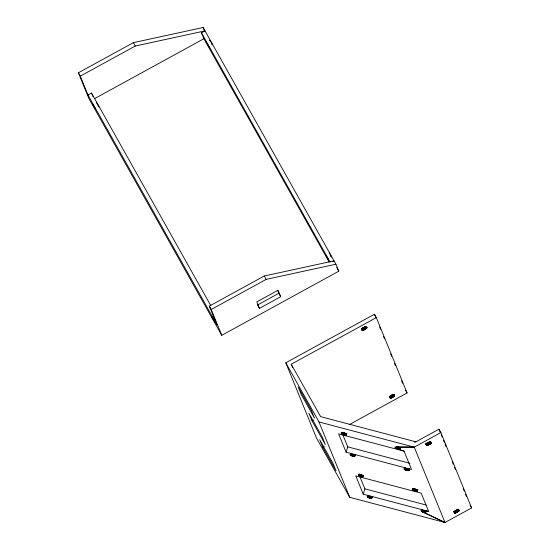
<?xml version="1.0" encoding="UTF-8"?>
<svg xmlns="http://www.w3.org/2000/svg" width="550" height="550" viewBox="0 0 550 550"><rect width="100%" height="100%" fill="white"/><g stroke="black" fill="none" stroke-linecap="round" stroke-linejoin="round"><path stroke-width="0.82" d="M341.729 433.716C339.268 431.764 345.18 433.139 346.005 434.005C348.109 435.978 339.556 434.424 342.203 432.197M341.866 433.792L342.334 432.266M342.004 433.861L342.478 432.334M342.155 433.929L342.629 432.41M342.313 433.998L342.788 432.479M342.471 434.067L342.946 432.547M342.643 434.136L343.111 432.609M342.815 434.197L343.282 432.678M342.987 434.266L343.461 432.74M343.166 434.328L343.633 432.802M343.344 434.383L343.819 432.864M343.523 434.445L343.998 432.919M343.709 434.5L344.176 432.974M343.887 434.548L344.362 433.029M344.073 434.603L344.541 433.077M344.252 434.644L344.726 433.125M344.431 434.692L344.905 433.166M344.609 434.727L345.077 433.207M344.781 434.768L345.249 433.242M344.946 434.796L345.421 433.276M345.111 434.823L345.586 433.304M345.269 434.851L345.744 433.324M345.421 434.871L345.895 433.345M345.565 434.885L346.039 433.359M345.709 434.892L346.177 433.373M345.84 434.899L346.308 433.379M345.957 434.906L346.541 433.379M346.177 434.899L346.651 433.373M346.273 434.885L346.741 433.366M346.356 434.871L346.83 433.352M397.884 447.164L397.416 448.69L400.51 448.979L397.849 447.391L394.728 447.178L396.199 448.243L404.064 451.179L411.531 469.48L346.094 452.183L347.744 446.854L342.877 434.919M350.384 455.18C348.308 453.241 353.973 454.754 354.791 455.531C356.847 457.524 348.253 455.916 350.859 453.661M350.515 455.249L350.982 453.729M350.653 455.317L351.12 453.798M350.79 455.386L351.264 453.867M350.941 455.455L351.416 453.936M351.099 455.524L351.567 454.004M351.257 455.592L351.732 454.073M351.429 455.661L351.897 454.142M351.601 455.73L352.069 454.204M351.773 455.792L352.241 454.272M351.952 455.854L352.419 454.334M352.131 455.916L352.598 454.389M352.309 455.971L352.784 454.451M352.495 456.026L352.962 454.506M352.674 456.081L353.148 454.561M352.859 456.129L353.327 454.609M353.038 456.177L353.513 454.651M353.217 456.218L353.691 454.699M353.396 456.259L353.863 454.733M353.567 456.294L354.035 454.774M353.732 456.328L354.207 454.802M353.897 456.356L354.372 454.829M354.056 456.376L354.53 454.857M354.207 456.397L354.681 454.877M354.351 456.411L354.826 454.891M354.496 456.424L354.963 454.905M354.626 456.431L355.094 454.912M358.614 475.564C356.888 473.667 362.326 475.276 363.138 475.984C365.152 477.984 356.503 476.341 359.088 474.038M358.731 475.633L359.205 474.107M358.861 475.702L359.329 474.176M358.999 475.771L359.466 474.251M359.136 475.839L359.611 474.32M359.288 475.908L359.762 474.389M359.446 475.977L359.913 474.457M359.604 476.046L360.078 474.526M359.776 476.114L360.243 474.595M359.947 476.176L360.415 474.657M360.119 476.245L360.587 474.719M360.298 476.307L360.766 474.788M360.477 476.369L360.944 474.842M360.656 476.424L361.13 474.904M360.841 476.479L361.309 474.959M361.02 476.534L361.494 475.007M361.206 476.582L361.673 475.062M361.384 476.63L361.859 475.104M361.563 476.671L362.038 475.152M361.742 476.712L362.209 475.186M361.914 476.747L362.381 475.221M362.079 476.774L362.553 475.255M362.244 476.802L362.718 475.283M362.402 476.829L362.876 475.31M362.553 476.85L363.027 475.331M362.697 476.864L363.172 475.344M362.842 476.877L363.309 475.351M363.227 494.161L355.761 475.86L421.197 493.158L428.663 511.459L363.227 494.161L364.877 488.84L360.009 476.905M367.29 497.021C366.046 495.165 371.243 496.891 372.13 497.647C373.209 499.469 365.399 497.75 367.757 495.502M367.4 497.09L367.874 495.571M367.517 497.159L367.991 495.639M367.647 497.228L368.115 495.708M367.785 497.296L368.252 495.777M367.922 497.365L368.397 495.846M368.074 497.441L368.548 495.914M368.232 497.509L368.699 495.983M368.39 497.578L368.864 496.052M368.562 497.64L369.029 496.121M368.727 497.709L369.201 496.189M368.906 497.771L369.373 496.251M369.084 497.832L369.552 496.313M369.263 497.894L369.731 496.375M369.442 497.949L369.916 496.43M369.627 498.004L370.095 496.485M369.806 498.059L370.281 496.54M369.992 498.107L370.459 496.588M370.171 498.156L370.645 496.636M370.349 498.197L370.824 496.678M370.528 498.238L370.996 496.719M370.7 498.272L371.168 496.753M370.865 498.307L371.339 496.788M371.03 498.334L371.504 496.815M371.188 498.355L371.663 496.836M371.339 498.376L371.814 496.856M371.484 498.389L371.958 496.87M371.621 498.403L372.096 496.884M395.752 448.037L396.227 446.511M395.897 448.106L396.364 446.579M396.048 448.174L396.516 446.655M396.199 448.243L396.674 446.724M396.364 448.312L396.832 446.786M396.529 448.381L397.004 446.854M396.701 448.442L397.169 446.923M396.873 448.504L397.348 446.985M397.052 448.573L397.526 447.047M397.231 448.628L397.705 447.109M397.595 448.745L398.069 447.219M397.781 448.793L398.489 446.511M397.959 448.848L398.434 447.322M398.145 448.889L398.612 447.37M398.324 448.938L398.791 447.411M398.496 448.972L398.97 447.453M398.668 449.006L399.142 447.487M398.839 449.041L399.307 447.521M399.004 449.068L399.472 447.549M399.163 449.096L399.63 447.569M399.458 449.13L399.926 447.604M399.596 449.137L400.07 447.618M399.726 449.144L400.201 447.624M399.85 449.151L400.434 447.624M400.07 449.137L400.538 447.618M400.159 449.13L400.634 447.611M404.401 469.494C401.926 467.555 407.743 468.889 408.561 469.707C411.118 471.749 402.16 470.271 404.876 467.974M404.539 469.562L405.013 468.043M404.683 469.631L405.151 468.112M404.834 469.7L405.302 468.181M404.986 469.769L405.46 468.249M405.151 469.837L405.618 468.318M405.316 469.906L405.79 468.387M405.487 469.975L405.955 468.449M405.659 470.037L406.134 468.518M405.838 470.099L406.312 468.579M406.017 470.161L406.491 468.634M406.203 470.216L406.67 468.696M406.381 470.271L406.856 468.751M406.567 470.326L407.034 468.799M406.746 470.374L407.22 468.854M406.931 470.422L407.399 468.896M407.103 470.463L407.578 468.944M407.282 470.504L407.756 468.978M407.454 470.539L407.928 469.019M407.626 470.566L408.093 469.047M407.784 470.601L408.258 469.074M407.942 470.621L408.416 469.102M408.1 470.642L408.567 469.123M408.244 470.656L408.712 469.136M408.382 470.669L408.849 469.143M408.513 470.676L408.98 469.15M408.636 470.676L409.104 469.157M408.746 470.676L409.221 469.157M408.849 470.669L409.324 469.15M408.946 470.656L409.42 469.136M409.035 470.642L409.578 469.102M412.624 489.878C410.589 487.933 416.295 489.466 417.134 490.297C418.749 492.202 410.568 490.559 413.091 488.352M412.748 489.947L413.222 488.421M412.885 490.016L413.359 488.496M413.029 490.084L413.497 488.565M413.181 490.153L413.648 488.634M413.332 490.222L413.806 488.703M413.497 490.291L413.964 488.771M413.662 490.359L414.136 488.84M413.834 490.421L414.301 488.902M414.006 490.49L414.48 488.964M414.184 490.552L414.659 489.026M414.363 490.614L415.071 488.331M414.549 490.669L415.016 489.149M414.728 490.724L415.202 489.204M414.913 490.779L415.381 489.252M415.092 490.827L415.566 489.308M415.277 490.875L415.745 489.349M415.449 490.916L415.924 489.397M415.628 490.951L416.103 489.431M415.8 490.992L416.274 489.466M415.972 491.019L416.439 489.5M416.13 491.047L416.604 489.527M416.288 491.074L416.763 489.555M416.446 491.095L416.914 489.569M416.591 491.109L417.058 489.589M416.728 491.123L417.196 489.596M416.859 491.129L417.326 489.603M416.982 491.129L417.45 489.61M417.092 491.129L417.567 489.603M417.196 491.123L417.766 489.589M421.176 511.266C419.877 509.41 425.061 511.122 425.92 511.823C427.46 513.755 419.169 512.029 421.651 509.747M421.286 511.335L421.761 509.816M421.41 511.404L421.877 509.884M421.534 511.473L422.008 509.953M421.671 511.541L422.139 510.022M421.816 511.61L422.283 510.091M421.96 511.686L422.434 510.159M422.118 511.754L422.592 510.228M422.283 511.816L422.751 510.297M422.448 511.885L422.916 510.366M422.62 511.954L423.087 510.428M423.266 510.496L422.792 512.016L445.005 522.5L471.604 507.932L440.853 432.582L438.955 429.199L415.903 441.829L414.205 441.815L415.903 441.829L320.643 416.646L291.232 364.231L376.344 317.604L374.447 314.222L285.787 362.787L316.539 438.137L349.745 497.317L445.005 522.5L414.26 447.15L318.993 421.967L285.787 362.787M423.445 510.558L422.971 512.077L445.005 522.5M423.149 512.139L423.624 510.62M423.335 512.194L423.803 510.675M423.514 512.249L423.988 510.73M423.699 512.304L424.167 510.785M423.878 512.352L424.353 510.833M424.057 512.401L424.531 510.881M424.236 512.442L424.71 510.922M424.414 512.483L424.889 510.964M424.586 512.518L425.061 510.998M424.758 512.552L425.226 511.026M424.916 512.579L425.391 511.06M425.074 512.6L425.549 511.081M425.232 512.621L425.7 511.101M425.377 512.634L425.844 511.115M425.514 512.648L425.982 511.129M367.173 327.601C362.519 325.524 358.848 334.73 367.125 327.683M431.674 442.606C427.295 440.357 423.156 449.783 431.64 442.661M394.598 395.766C395.326 393.429 390.582 396.138 389.909 397.176C388.994 399.706 396.646 396.213 393.841 394.412M459.112 510.744C459.745 508.42 455.043 511.129 454.348 512.243C453.839 514.587 461.051 511.163 458.356 509.389M78.396 72.772L133.361 42.659L203.108 27.5L335.926 264.213L338.786 271.212L221.76 335.321L88.942 98.608L78.396 72.772L80.293 76.154L87.979 94.992L217.009 324.947L209.316 306.109L264.282 275.997L334.029 260.837L332.613 261.614M80.293 76.154L135.259 46.042L205.006 30.883L201.458 32.821L203.878 38.748L329.12 261.958M87.979 94.992L91.527 93.046L210.884 305.772M94.696 98.56L203.878 38.748M221.76 335.321L211.214 309.492L266.179 279.379L335.926 264.213M277.647 290.448L278.816 293.322L257.544 304.975L259.442 308.357L280.713 296.704L278.08 290.242L256.802 301.902L259.442 308.357M312.001 420.805L308.921 413.27L322.204 436.941L325.284 444.476L312.001 420.805L313.418 420.028M349.848 424.311L407.089 392.954L376.344 317.604M322.761 447.178L319.688 439.643L332.97 463.313L336.043 470.848L322.761 447.178L324.177 446.401M396.426 447.033L414.26 447.15L440.853 432.582M396.261 447.006L414.26 447.15M423.768 510.895L428.663 511.459L423.582 510.84M404.064 451.179L338.628 433.881L346.094 452.183M347.744 446.854L409.867 463.279M364.877 488.84L426.174 505.038M92.476 103.764L95.391 109.065L92.489 103.826M212.3 44.825L211.998 44.337M329.189 252.869L329.457 253.303M455.173 510.613L456.424 512.593L455.29 510.565M427.185 442.929L428.422 444.922L427.281 442.888M426.972 443.809L427.797 445.143L427.034 443.788M454.644 511.624L455.469 512.957L454.712 511.603M209.798 40.061L210.629 41.491M98.457 106.391L98.154 105.875M430.327 441.932L431.118 443.259M426.807 443.85L427.604 445.197M96.504 102.534L96.889 103.194M425.851 443.898L426.828 445.294L426.064 443.939M329.718 253.742L330.076 254.375M362.629 327.972L363.908 329.945L362.849 327.882M428.312 444.964L427.144 442.949L428.257 444.984M425.879 443.905L426.663 445.266L425.934 443.919M364.402 329.725L363.632 328.377L364.574 329.643M364.072 329.876L363.034 327.8M428.587 444.854L427.742 442.688M390.589 395.67L391.744 397.691L390.706 395.615M455.104 510.641L456.259 512.662M331.086 256.609L330.825 256.149M326.446 256.163L325.524 254.643L328.412 259.944L326.728 256.664M362.368 328.859L363.138 330.206L362.436 328.838M458.061 509.692L458.831 511.039M454.554 511.644L455.324 512.999M426.367 443.933L427.171 445.28M393.91 394.329L394.68 395.67L393.924 394.316M458.425 509.3L459.188 510.647L458.432 509.293M454.046 511.748L454.809 513.102L454.059 511.748M425.975 443.933L426.738 445.287M97.061 103.496L97.426 104.142M336.683 267.465L338.786 271.212M405.57 390.246L407.089 392.954M470.085 505.223L471.604 507.932M201.458 32.821L330.062 262.027M366.08 326.693L366.836 328.048M430.595 441.671L431.351 443.025M365.984 326.796L366.747 328.144M365.881 326.893L366.644 328.247M365.771 326.996L366.527 328.35M430.286 441.973L431.042 443.328M365.654 327.099L366.41 328.453M430.162 442.076L430.925 443.431M365.523 327.202L366.286 328.556M430.038 442.179L430.794 443.534M365.393 327.312L366.149 328.659M429.522 441.609L430.664 443.637M364.87 326.734L366.011 328.769M429.385 441.712L430.526 443.74M364.726 326.844L365.867 328.873M429.241 441.815L430.375 443.85M364.574 326.947L365.716 328.976M429.089 441.918L430.231 443.953M364.423 327.044L365.558 329.079M429.316 442.702L430.072 444.049M364.265 327.147L365.399 329.175M429.158 442.798L429.914 444.152M364.1 327.243L365.241 329.271M428.615 442.221L429.756 444.249M363.935 327.339L365.076 329.368M428.45 442.317L429.591 444.345M363.77 327.436L364.911 329.464M428.285 442.413L429.419 444.441M363.983 328.199L364.739 329.553M428.113 442.502L429.254 444.531M363.096 327.772L364.237 329.801L363.186 327.731M362.608 327.979L363.743 330.007M362.828 328.714L363.584 330.062M426.965 443.011L428.099 445.039M362.677 328.762L363.433 330.117M427.185 443.74L427.948 445.094M362.526 328.811L363.282 330.165M362.244 328.886L363 330.241L362.285 328.879M426.752 443.864L427.515 445.218M362.106 328.921L362.869 330.268M426.621 443.898L427.377 445.246M426.498 443.919L427.137 445.287M361.756 328.969L362.512 330.316M426.264 443.946L427.027 445.294M361.652 328.969L362.409 330.323M426.161 443.946L426.924 445.301M393.752 394.508L394.515 395.862M458.267 509.486L459.03 510.84M393.663 394.611L394.419 395.959M393.559 394.707L394.316 396.062M393.442 394.811L394.206 396.165M457.957 509.788L458.714 511.143M393.326 394.914L394.082 396.268M457.841 509.891L458.597 511.246M392.817 394.343L393.958 396.371M457.332 509.321L458.473 511.349M392.686 394.446L393.828 396.474M457.201 509.424L458.336 511.452M392.549 394.549L393.683 396.578M457.442 510.207L458.198 511.555M392.404 394.659L393.539 396.688M457.291 510.311L458.054 511.658M392.253 394.763L393.388 396.791M457.146 510.414L457.902 511.768M392.095 394.859L393.236 396.894M456.61 509.836L457.751 511.864M391.937 394.962L393.078 396.99M456.452 509.939L457.586 511.967M391.779 395.058L392.913 397.086M456.287 510.036L457.428 512.064M391.614 395.154L392.748 397.183M456.122 510.132L457.263 512.16M391.449 395.251L392.583 397.279M456.335 510.902L457.098 512.256M391.277 395.34L392.418 397.368M456.17 510.991L456.926 512.346M391.112 395.422L392.246 397.457M455.62 510.4L456.761 512.428M390.775 395.587L391.909 397.616M390.823 396.406L391.579 397.76M454.953 510.703L456.094 512.737M390.665 396.467L391.421 397.822M455.173 511.445L455.936 512.799M390.5 396.529L391.263 397.877M455.015 511.507L455.778 512.854M390.349 396.578L391.105 397.932M454.864 511.555L455.62 512.909M390.197 396.626L390.961 397.98M389.916 396.701L390.672 398.056M454.431 511.679L455.187 513.033M389.785 396.736L390.541 398.083M454.293 511.706L455.056 513.061M389.654 396.756L390.418 398.111M454.169 511.734L454.926 513.081M453.942 511.754L454.699 513.109M453.839 511.761L454.596 513.116M278.816 293.322L280.713 296.704M133.361 42.659L135.259 46.042M264.282 275.997L266.179 279.379M209.316 306.109L211.214 309.492M330.289 254.746L330.681 255.468M210.897 41.979L211.269 42.646M97.639 104.534L98.051 105.304M330.804 255.688L331.306 256.637M211.441 42.976L211.846 43.739M98.216 105.614L98.629 106.411M210.148 41.002L209.811 40.343M331.382 256.781L331.581 257.173M212.046 44.131L212.383 44.832M98.732 106.624L98.904 107.002M438.955 429.199L440.248 432.369M441.224 434.748L442.193 437.133M443.486 440.303L444.462 442.681M445.108 444.269L446.078 446.648M452.224 461.718L453.2 464.097M454.493 467.266L455.462 469.652M463.231 488.682L464.2 491.067M465.499 494.237L466.469 496.616M374.447 314.222L375.739 317.391M379.624 326.913L380.593 329.292M383.508 336.428L384.478 338.807M390.631 353.877L391.6 356.256M394.515 363.399L395.484 365.777M401.631 380.848L402.607 383.226M203.108 27.5L204.696 31.384M318.993 421.967L349.745 497.317M291.232 364.231L292.524 367.4M91.527 93.046L93.039 96.752M362.663 330.303L361.859 328.955L362.622 330.309M205.982 41.601L208.863 46.853L206.002 41.628M212.046 316.814L214.933 322.107L212.046 316.814M431.255 443.121L430.451 441.815L431.255 443.121M458.934 510.936L458.123 509.63L458.934 510.936M429.089 444.613L428.271 443.293L429.089 444.613M428.533 444.874L427.322 442.874L428.533 444.874M428.973 444.668L428.182 443.334L428.973 444.668M456.651 512.483L455.462 510.482L456.651 512.483M362.739 330.296L361.941 328.948L362.739 330.296M362.312 330.316L361.515 328.962L362.312 330.316M392.081 397.54L390.926 395.519L392.081 397.54M390.816 398.021L390.046 396.674L390.816 398.021M390.294 398.124L389.531 396.77L390.294 398.124M362.23 330.309L361.467 328.955L362.203 330.303M311.444 410.568L298.162 386.897L301.235 394.433L314.518 418.103L311.444 410.568"/></g></svg>
